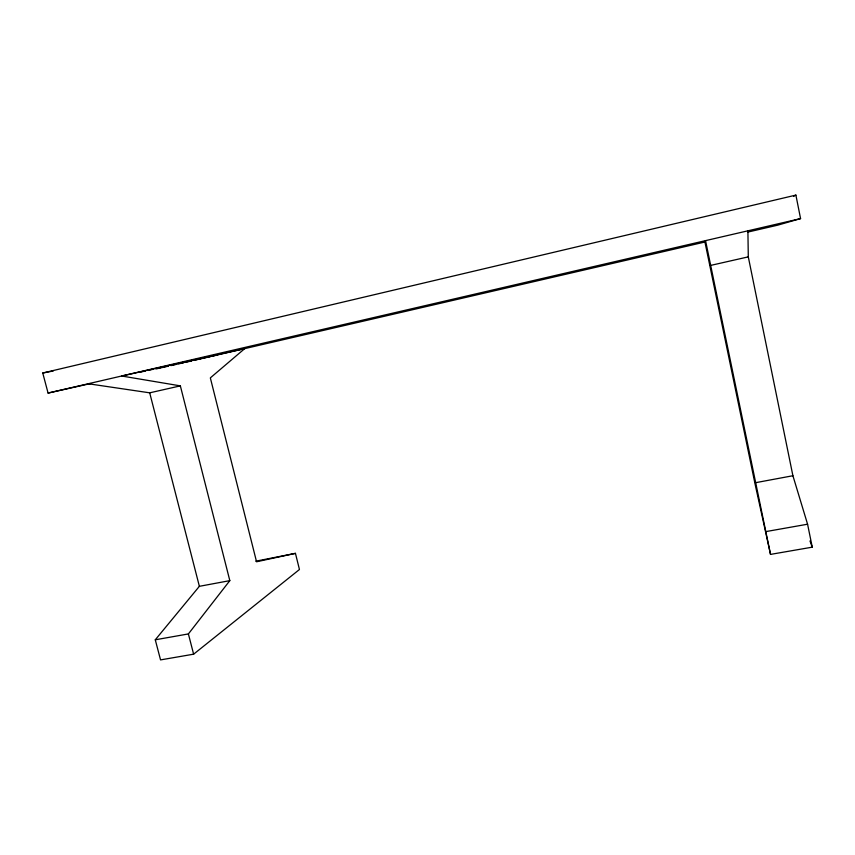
<?xml version="1.0" encoding="UTF-8"?>
<svg xmlns="http://www.w3.org/2000/svg" width="855" height="855" viewBox="0 0 855 855"><rect width="100%" height="100%" fill="white"/><g stroke="black" fill="none" stroke-linecap="round" stroke-linejoin="round"><path stroke-width="1.28" d="M770.526 554.393L755.221 484.753L704.937 242.018L705.546 240.629L770.526 554.393L812.25 547.168L807.58 524.211L792.906 475.733L748.296 256.863L747.901 230.807M155.279 639.797L188.389 633.929L229.824 580.641L180.352 385.872L121.656 376.008L244.722 348.616L210.341 377.878L256.553 561.778L295.445 553.356L299.453 569.505L193.625 654.182L160.548 659.9L155.279 639.797L199.375 586.316L229.824 580.641M793.6 196.372L795.898 195.1L800.569 218.602L777.719 225.164L747.847 232.079M90.726 383.532L48.072 393.065L42.75 373.015L795.898 195.1M48.072 393.065L800.569 218.602M186.337 362.146L191.349 360.981M193.861 360.404L704.937 242.018M88.268 383.745L149.7 392.83L180.352 385.872M710.302 265.488L748.296 256.863M140.038 372.203L145.222 371.038M147.808 370.461L152.981 369.307M155.578 368.729L160.751 367.575M163.337 366.998L168.521 365.844M171.107 365.267L217.704 354.878M156.647 368.794L168.275 366.186M170.861 365.609L176.034 364.454M178.62 363.877L183.782 362.723M255.827 561.179L295.445 553.356M42.75 373.015L53.192 371.017M755.307 482.744L792.906 475.733M765.802 531.607L807.58 524.211M809.984 540.959L812.25 547.168M188.389 633.929L193.625 654.182M149.7 392.83L199.375 586.316"/></g></svg>
